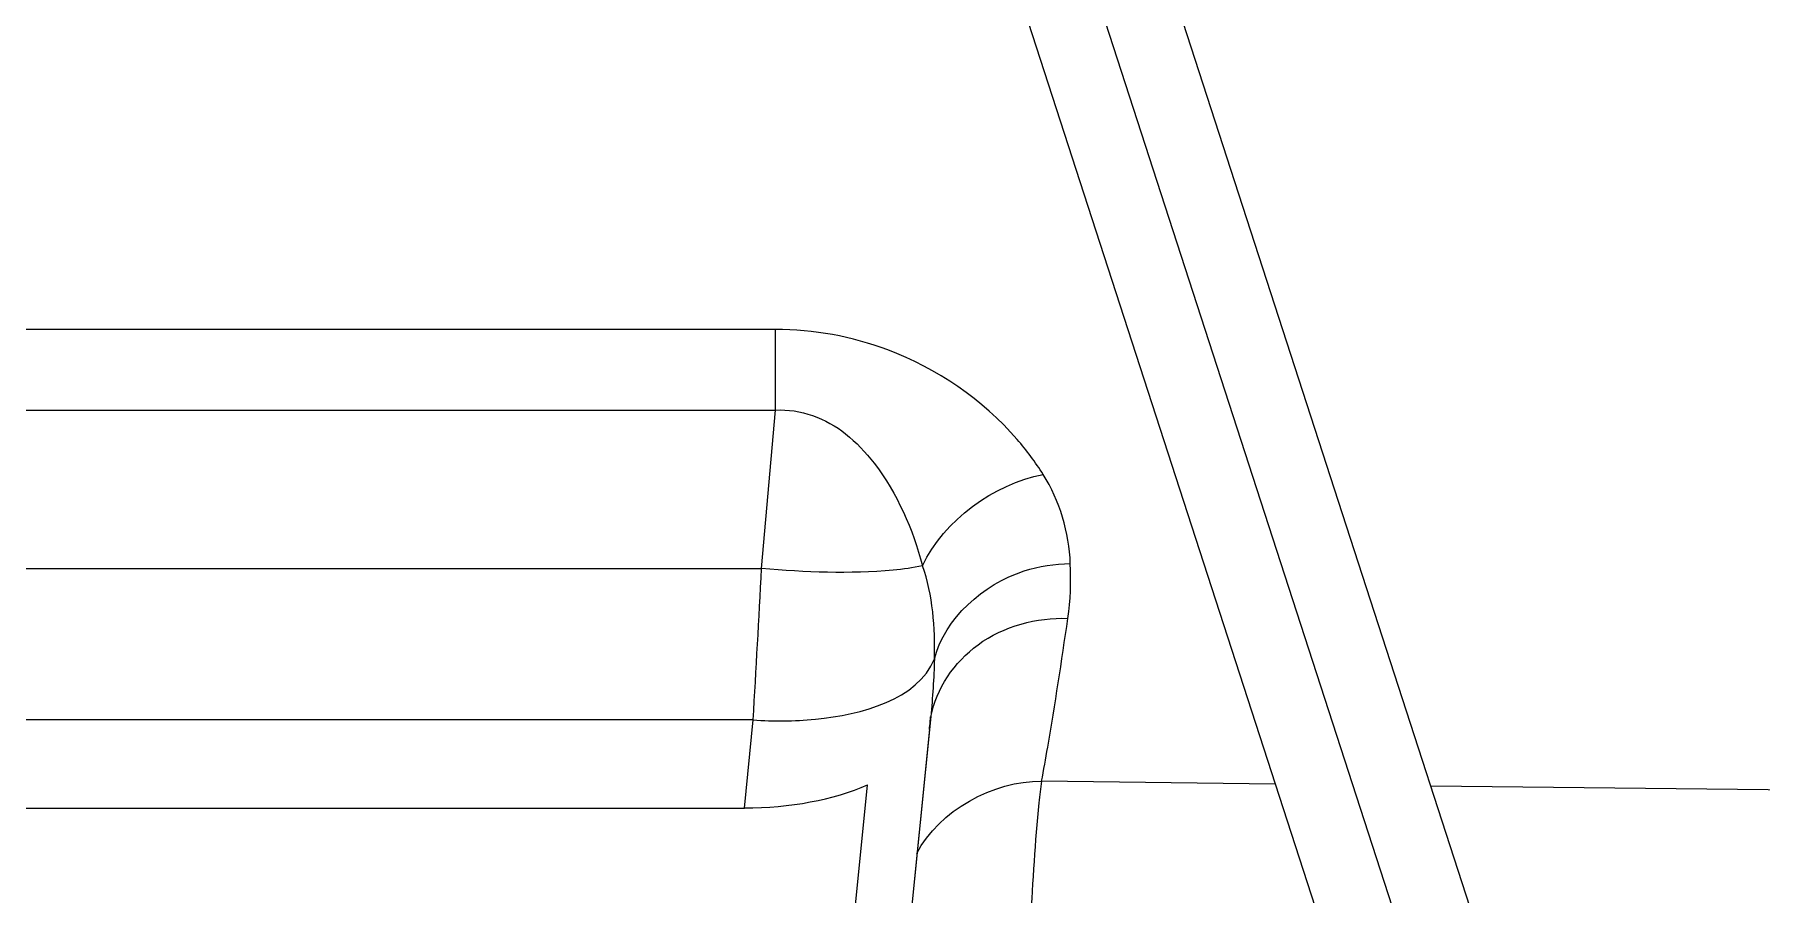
# Model space of a CAD drawing. Header units: millimetres. Extents: x 0 to 10500, y 0 to 7425.
# Drawn here: x 2937.2 to 3048.9, y 5690.5 to 5746.2 of the extents above; entities that cross this region are included whole.
import ezdxf

# ---------------------------------------------------------------- set-up
doc = ezdxf.new("R2010")
doc.units = ezdxf.units.MM
doc.header["$LTSCALE"] = 577.5
doc.linetypes.add('CENTER', pattern=[0.6, 0.375, -0.075, 0.075, -0.075])
doc.layers.get('0').update_dxf_attribs({"linetype": 'CONTINUOUS'})
doc.layers.add('DEFAULT_1', color=7, linetype='CENTER')

msp = doc.modelspace()

# ---------------------------------------------------------------- linework, layer by layer
at = {"color": 7, "linetype": 'Continuous'}
for p, q in [((2997.04, 5791.53), (3048.21, 5633.75)), ((2987.98, 5788.59), (3039.15, 5630.82))]:
    msp.add_line(p, q, dxfattribs=at)
at = {"color": 6, "linetype": 'Continuous'}
for p, q in [((2985.14, 5727.07), (2923.54, 5727.07)), ((2985.14, 5721.86), (2985.14, 5727.07)), ((2879.32, 5721.86), (2985.14, 5721.86)), ((2984.24, 5711.61), (2985.14, 5721.86)), ((2878.82, 5711.61), (2984.24, 5711.61)), ((2995.18, 5702.03), (2989.88, 5648.76)), ((2995.18, 5702.03), (2995.17, 5701.94)), ((2983.69, 5701.82), (2878.28, 5701.82)), ((2983.13, 5696.12), (2983.69, 5701.82)), ((2995.09, 5701.21), (2989.89, 5648.97)), ((2995.17, 5701.94), (2995.14, 5701.7)), ((2985.85, 5644.86), (2991.09, 5697.62)), ((3017.47, 5697.66), (3002.35, 5697.85)), ((3133.26, 5696.32), (3027.53, 5697.54)), ((2911.69, 5696.12), (2983.13, 5696.12))]:
    msp.add_line(p, q, dxfattribs=at)
for centre, radius, start, end in [((1625.95, 5782.58), 1360.14, 356.59613, 357.0092), ((2947.16, 5706.8), 48.25, 353.9236, 354.319), ((2948.59, 5706.65), 46.82, 353.324, 353.9246)]:
    msp.add_arc(centre, radius, start, end, dxfattribs=at)
msp.add_ellipse((2983.13, 5702.12), major_axis=(12.04, 0), ratio=0.498154, start_param=-1.570796, end_param=-0.848062, dxfattribs=at)
for points in [[(2992.4, 5725.76), (2990.1, 5726.62), (2987.6, 5727.09), (2985.14, 5727.07)], [(2985.14, 5721.86), (2986.73, 5721.97), (2988.42, 5721.32), (2989.67, 5720.33)], [(2994.65, 5711.79), (2996.03, 5714.75), (2999.26, 5717.07), (3002.46, 5717.7)], [(3004.21, 5711.93), (3004.14, 5713.94), (3003.52, 5715.99), (3002.46, 5717.7)], [(2995.42, 5705.77), (2995.47, 5707.79), (2995.33, 5709.88), (2994.65, 5711.79)], [(3004.05, 5708.39), (3004.23, 5709.56), (3004.26, 5710.75), (3004.21, 5711.93)], [(2995.42, 5705.77), (2995.38, 5704.52), (2995.3, 5703.27), (2995.18, 5702.03)], [(2994.28, 5693.18), (2995.7, 5695.94), (2999.24, 5697.9), (3002.35, 5697.85)]]:
    msp.add_open_spline(points, degree=3, dxfattribs=at)
for points, knots in [([(3002.46, 5717.7), (3001.95, 5718.49), (2999.37, 5721.98), (2995.58, 5724.57), (2992.4, 5725.76)], [0, 0, 0, 0, 0.217768, 1, 1, 1, 1]), ([(2989.67, 5720.33), (2990.36, 5719.78), (2992.66, 5717.32), (2994.02, 5714.15), (2994.65, 5711.79)], [0, 0, 0, 0, 0.265984, 1, 1, 1, 1]), ([(2994.65, 5711.79), (2994.03, 5711.65), (2990.57, 5711.22), (2987.07, 5711.37), (2984.24, 5711.61)], [0, 0, 0, 0, 0.183633, 1, 1, 1, 1]), ([(2995.42, 5705.77), (2996.08, 5708.39), (2999.52, 5711.41), (3003.2, 5711.92), (3004.21, 5711.93)], [0, 0, 0, 0, 0.728245, 1, 1, 1, 1]), ([(2995.19, 5702.02), (2995.53, 5703.85), (2997.97, 5707.41), (3002.04, 5708.45), (3004.05, 5708.39)], [0, 0, 0, 0, 0.478848, 1, 1, 1, 1]), ([(3002.35, 5697.85), (3002.49, 5698.58), (3003.11, 5702.09), (3003.65, 5705.61), (3004.05, 5708.39)], [0, 0, 0, 0, 0.209956, 1, 1, 1, 1]), ([(2983.69, 5701.82), (2985.03, 5701.72), (2989.06, 5701.74), (2994.32, 5703.11), (2995.42, 5705.77)], [0, 0, 0, 0, 0.318048, 1, 1, 1, 1]), ([(3002.35, 5697.85), (3002.28, 5697.39), (3001.95, 5694.39), (3001.77, 5691.38), (3001.63, 5688.84)], [0, 0, 0, 0, 0.154492, 1, 1, 1, 1])]:
    msp.add_open_spline(points, degree=3, knots=knots, dxfattribs=at)
at = {"layer": 'DEFAULT_1', "color": 2, "linetype": 'CENTER'}
msp.add_line((3043.68, 5632.28), (2992.51, 5790.06), dxfattribs=at)

doc.saveas('drawing.dxf')
